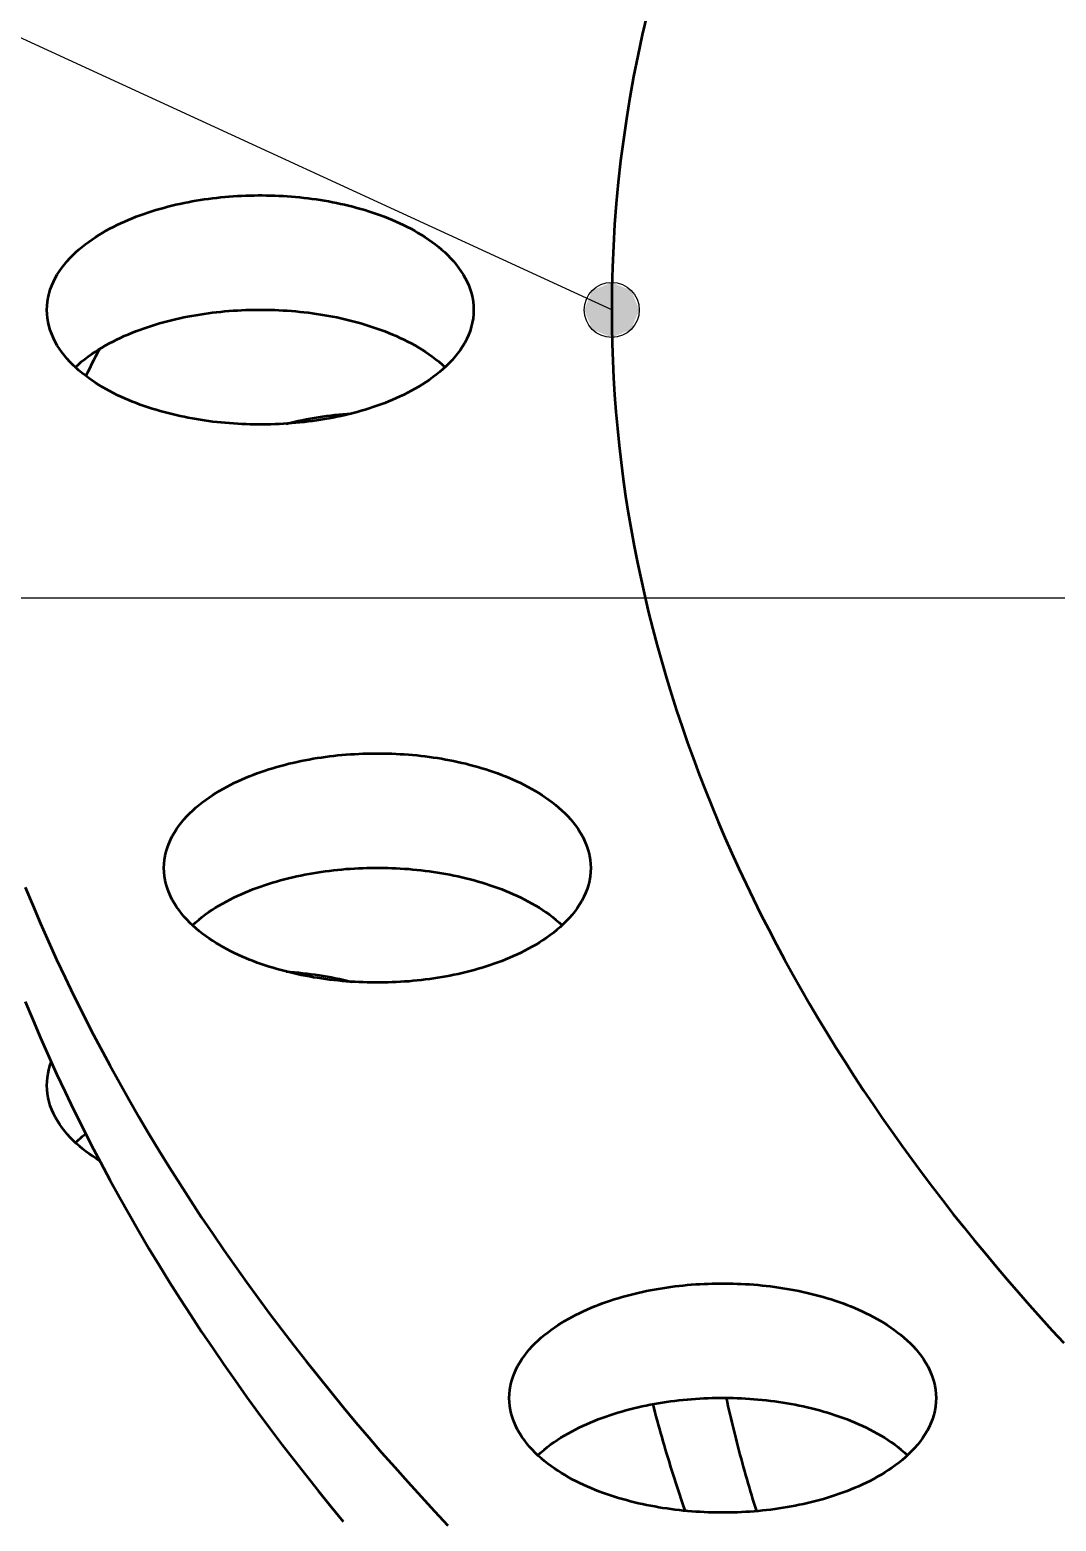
# Model space of a CAD drawing. Header units: millimetres. Extents: x 0 to 841, y 0 to 594.
# Drawn here: x 193.17 to 222.99, y 352.42 to 395.73 of the extents above; entities that cross this region are included whole.
import ezdxf

# ---------------------------------------------------------------- set-up
doc = ezdxf.new("R2010")
doc.units = ezdxf.units.MM
for name, color, linetype, lineweight in [('ACH', 7, 'CONTINUOUS', 13), ('COTA', 7, 'CONTINUOUS', 25), ('FINA', 7, 'CONTINUOUS', 25), ('VIS', 7, 'CONTINUOUS', 50)]:
    doc.layers.add(name, color=color, linetype=linetype, lineweight=lineweight)

msp = doc.modelspace()

# ---------------------------------------------------------------- hatches: boundary and pattern name
at = {"layer": 'ACH'}
h = msp.add_hatch(color=7, dxfattribs=at)
h.dxf.hatch_style = 1
h.paths.add_polyline_path([(210.877, 387.592), (210.643, 388.158), (210.077, 388.392), (209.511, 388.158), (209.277, 387.592), (209.511, 387.026), (210.077, 386.792), (210.643, 387.026)])

# ---------------------------------------------------------------- linework, layer by layer
at = {"layer": 'COTA'}
for p, q in [((210.077, 387.592), (184.992, 399.135)), ((326.75, 379.225), (184.659, 379.225))]:
    msp.add_line(p, q, dxfattribs=at)
msp.add_circle((210.077, 387.592), 0.8, dxfattribs=at)
at = {"layer": 'FINA'}
for points in [[(211.102, 396.183), (210.962, 395.579), (210.833, 394.973), (210.713, 394.366), (210.604, 393.756), (210.504, 393.145), (210.415, 392.532), (210.336, 391.917), (210.267, 391.302), (210.209, 390.685), (210.162, 390.068), (210.125, 389.449), (210.098, 388.83), (210.082, 388.211), (210.077, 387.592)], [(211.102, 396.183), (210.962, 395.579), (210.833, 394.973), (210.713, 394.366), (210.604, 393.756), (210.504, 393.145), (210.415, 392.532), (210.336, 391.917), (210.267, 391.302), (210.209, 390.685), (210.162, 390.068), (210.125, 389.449), (210.098, 388.83), (210.082, 388.211), (210.077, 387.592)], [(193.67, 387.592), (193.674, 387.712), (193.686, 387.832), (193.706, 387.951), (193.734, 388.068), (193.769, 388.184), (193.81, 388.297), (193.859, 388.407), (193.913, 388.515), (193.973, 388.619), (194.037, 388.721), (194.107, 388.819), (194.181, 388.915), (194.258, 389.007), (194.339, 389.096), (194.423, 389.182), (194.511, 389.265), (194.601, 389.346), (194.693, 389.423), (194.787, 389.498), (194.884, 389.57), (194.982, 389.64), (195.082, 389.707), (195.184, 389.771), (195.287, 389.834), (195.392, 389.894), (195.497, 389.952), (195.604, 390.007), (195.712, 390.061), (195.821, 390.112), (195.931, 390.162), (196.042, 390.21), (196.153, 390.256), (196.265, 390.3), (196.378, 390.342), (196.492, 390.383), (196.606, 390.421), (196.72, 390.459), (196.835, 390.494), (196.951, 390.528), (197.067, 390.561), (197.184, 390.591), (197.301, 390.621), (197.418, 390.649), (197.535, 390.675), (197.653, 390.7), (197.771, 390.724), (197.89, 390.746), (198.009, 390.766), (198.128, 390.786), (198.247, 390.804), (198.366, 390.821), (198.486, 390.836), (198.605, 390.85), (198.725, 390.863), (198.845, 390.874), (198.965, 390.884), (199.085, 390.893), (199.206, 390.901), (199.326, 390.907), (199.446, 390.912), (199.567, 390.916), (199.687, 390.918), (199.808, 390.92), (199.928, 390.92), (200.049, 390.918), (200.169, 390.916), (200.29, 390.912), (200.41, 390.907), (200.531, 390.901), (200.651, 390.893), (200.771, 390.884), (200.891, 390.874), (201.011, 390.863), (201.131, 390.85), (201.251, 390.836), (201.37, 390.821), (201.489, 390.804), (201.609, 390.786), (201.728, 390.766), (201.846, 390.746), (201.965, 390.724), (202.083, 390.7), (202.201, 390.675), (202.318, 390.649), (202.436, 390.621), (202.553, 390.591), (202.669, 390.561), (202.785, 390.528), (202.901, 390.494), (203.016, 390.459), (203.13, 390.421), (203.245, 390.383), (203.358, 390.342), (203.471, 390.3), (203.583, 390.256), (203.695, 390.21), (203.805, 390.162), (203.915, 390.112), (204.024, 390.061), (204.132, 390.007), (204.239, 389.952), (204.344, 389.894), (204.449, 389.834), (204.552, 389.771), (204.654, 389.707), (204.754, 389.64), (204.852, 389.57), (204.949, 389.498), (205.043, 389.423), (205.136, 389.346), (205.226, 389.265), (205.313, 389.182), (205.397, 389.096), (205.478, 389.007), (205.556, 388.915), (205.629, 388.819), (205.699, 388.721), (205.764, 388.619), (205.823, 388.515), (205.877, 388.407), (205.926, 388.297), (205.968, 388.184), (206.002, 388.068), (206.03, 387.951), (206.05, 387.832), (206.062, 387.712), (206.066, 387.592)], [(204.251, 385.239), (204.144, 385.183), (204.036, 385.129), (203.927, 385.077), (203.817, 385.027), (203.707, 384.979), (203.595, 384.933), (203.483, 384.889), (203.37, 384.846), (203.256, 384.805), (203.142, 384.766), (203.028, 384.729), (202.912, 384.693), (202.797, 384.659), (202.681, 384.626), (202.564, 384.595), (202.447, 384.566), (202.33, 384.538), (202.212, 384.511), (202.094, 384.486), (201.976, 384.462), (201.857, 384.44), (201.738, 384.419), (201.619, 384.4), (201.5, 384.382), (201.38, 384.365), (201.261, 384.349), (201.141, 384.335), (201.021, 384.322), (200.901, 384.311), (200.781, 384.3), (200.66, 384.291), (200.54, 384.284), (200.419, 384.277), (200.299, 384.272), (200.178, 384.268), (200.058, 384.266), (199.937, 384.264), (199.816, 384.264), (199.696, 384.265), (199.575, 384.268), (199.455, 384.272), (199.334, 384.276), (199.214, 384.283), (199.093, 384.29), (198.973, 384.299), (198.853, 384.309), (198.732, 384.32), (198.612, 384.333), (198.493, 384.347), (198.373, 384.362), (198.253, 384.379), (198.134, 384.397), (198.015, 384.416), (197.896, 384.437), (197.778, 384.459), (197.659, 384.483), (197.541, 384.507), (197.424, 384.534), (197.306, 384.562), (197.189, 384.591), (197.072, 384.622), (196.956, 384.654), (196.84, 384.688), (196.725, 384.724), (196.61, 384.761), (196.496, 384.8), (196.382, 384.84), (196.269, 384.882), (196.157, 384.926), (196.046, 384.972), (195.935, 385.02), (195.825, 385.07), (195.716, 385.121), (195.608, 385.175), (195.501, 385.231), (195.395, 385.288), (195.29, 385.348), (195.187, 385.411), (195.085, 385.475), (194.985, 385.543), (194.886, 385.612), (194.789, 385.684), (194.695, 385.759), (194.602, 385.837), (194.512, 385.917), (194.425, 386), (194.341, 386.086), (194.259, 386.176), (194.182, 386.268), (194.108, 386.363), (194.038, 386.462), (193.973, 386.563), (193.913, 386.668), (193.859, 386.776), (193.811, 386.886), (193.769, 387), (193.734, 387.115), (193.706, 387.232), (193.686, 387.351), (193.674, 387.471), (193.67, 387.592)], [(194.497, 385.931), (194.587, 386.012), (194.679, 386.09), (194.774, 386.165), (194.87, 386.238), (194.969, 386.308), (195.069, 386.376), (195.171, 386.441), (195.274, 386.504), (195.379, 386.564), (195.485, 386.623), (195.592, 386.679), (195.7, 386.733), (195.809, 386.785), (195.919, 386.835), (196.03, 386.883), (196.142, 386.929), (196.254, 386.973), (196.367, 387.016), (196.481, 387.057), (196.596, 387.096), (196.711, 387.133), (196.826, 387.169), (196.942, 387.203), (197.058, 387.236), (197.175, 387.267), (197.292, 387.297), (197.41, 387.325), (197.528, 387.351), (197.646, 387.377), (197.765, 387.4), (197.884, 387.422), (198.003, 387.443), (198.122, 387.463), (198.242, 387.481), (198.361, 387.498), (198.481, 387.513), (198.601, 387.527), (198.721, 387.54), (198.842, 387.552), (198.962, 387.562), (199.083, 387.571), (199.203, 387.578), (199.324, 387.585), (199.445, 387.59), (199.566, 387.594), (199.687, 387.596), (199.808, 387.598), (199.929, 387.598), (200.049, 387.596), (200.17, 387.594), (200.291, 387.59), (200.412, 387.585), (200.533, 387.578), (200.653, 387.571), (200.774, 387.562), (200.894, 387.552), (201.015, 387.54), (201.135, 387.527), (201.255, 387.513), (201.375, 387.498), (201.495, 387.481), (201.614, 387.463), (201.733, 387.443), (201.853, 387.422), (201.971, 387.4), (202.09, 387.377), (202.208, 387.351), (202.326, 387.325), (202.444, 387.297), (202.561, 387.267), (202.678, 387.236), (202.794, 387.203), (202.91, 387.169), (203.026, 387.133), (203.141, 387.096), (203.255, 387.057), (203.369, 387.016), (203.482, 386.973), (203.594, 386.929), (203.706, 386.883), (203.817, 386.835), (203.927, 386.785), (204.036, 386.733), (204.144, 386.679), (204.251, 386.623), (204.357, 386.564), (204.462, 386.504), (204.565, 386.441), (204.667, 386.376), (204.767, 386.308), (204.866, 386.238), (204.962, 386.165), (205.057, 386.09), (205.149, 386.012), (205.239, 385.931)], [(206.066, 387.592), (206.062, 387.467), (206.049, 387.343), (206.028, 387.22), (205.998, 387.099), (205.961, 386.98), (205.916, 386.863), (205.865, 386.75), (205.807, 386.639), (205.743, 386.532), (205.675, 386.428), (205.601, 386.327), (205.523, 386.23), (205.441, 386.135), (205.356, 386.045), (205.267, 385.957), (205.175, 385.873), (205.08, 385.791), (204.983, 385.713), (204.884, 385.637), (204.783, 385.564), (204.68, 385.494), (204.575, 385.427), (204.468, 385.362), (204.36, 385.299), (204.251, 385.239)], [(210.077, 387.592), (210.08, 387.099), (210.09, 386.606), (210.107, 386.113), (210.131, 385.62), (210.161, 385.128), (210.198, 384.636), (210.241, 384.145), (210.292, 383.654), (210.348, 383.165), (210.412, 382.675), (210.482, 382.187), (210.558, 381.7), (210.641, 381.214), (210.73, 380.729), (210.826, 380.245), (210.928, 379.763), (211.036, 379.281), (211.15, 378.802), (211.271, 378.324), (211.397, 377.847), (211.53, 377.372), (211.668, 376.899), (211.813, 376.427), (211.963, 375.957), (212.119, 375.49), (212.281, 375.024), (212.448, 374.56), (212.621, 374.098), (212.799, 373.638), (212.983, 373.18), (213.172, 372.725), (213.366, 372.272), (213.565, 371.821), (213.77, 371.372), (213.979, 370.925), (214.194, 370.481), (214.413, 370.039), (214.637, 369.6), (214.865, 369.163), (215.098, 368.728), (215.336, 368.296), (215.578, 367.867), (215.825, 367.44), (216.076, 367.015), (216.331, 366.593), (216.59, 366.174), (216.854, 365.757), (217.121, 365.342), (217.392, 364.93), (217.668, 364.521), (217.947, 364.115), (218.229, 363.711), (218.516, 363.309), (218.806, 362.91), (219.099, 362.514), (219.396, 362.12), (219.696, 361.729), (220, 361.34), (220.307, 360.954), (220.617, 360.571), (220.931, 360.19), (221.247, 359.812), (221.567, 359.436), (221.889, 359.063), (222.214, 358.693), (222.543, 358.325), (222.874, 357.959), (223.208, 357.596)], [(210.077, 387.592), (210.08, 387.099), (210.09, 386.606), (210.107, 386.113), (210.131, 385.62), (210.161, 385.128), (210.198, 384.636), (210.241, 384.145), (210.292, 383.654), (210.348, 383.165), (210.412, 382.675), (210.482, 382.187), (210.558, 381.7), (210.641, 381.214), (210.73, 380.729), (210.826, 380.245), (210.928, 379.763), (211.036, 379.281), (211.15, 378.802), (211.271, 378.324), (211.397, 377.847), (211.53, 377.372), (211.668, 376.899), (211.813, 376.427), (211.963, 375.957), (212.119, 375.49), (212.281, 375.024), (212.448, 374.56), (212.621, 374.098), (212.799, 373.638), (212.983, 373.18), (213.172, 372.725), (213.366, 372.272), (213.565, 371.821), (213.77, 371.372), (213.979, 370.925), (214.194, 370.481), (214.413, 370.039), (214.637, 369.6), (214.865, 369.163), (215.098, 368.728), (215.336, 368.296), (215.578, 367.867), (215.825, 367.44), (216.076, 367.015), (216.331, 366.593), (216.59, 366.174), (216.854, 365.757), (217.121, 365.342), (217.392, 364.93), (217.668, 364.521), (217.947, 364.115), (218.229, 363.711), (218.516, 363.309), (218.806, 362.91), (219.099, 362.514), (219.396, 362.12), (219.696, 361.729), (220, 361.34), (220.307, 360.954), (220.617, 360.571), (220.931, 360.19), (221.247, 359.812), (221.567, 359.436), (221.889, 359.063), (222.214, 358.693), (222.543, 358.325), (222.874, 357.959), (223.208, 357.596)], [(195.204, 386.462), (195.145, 386.35), (195.087, 386.238), (195.028, 386.127), (194.97, 386.015), (194.913, 385.902), (194.855, 385.79), (194.798, 385.678)], [(200.621, 384.289), (200.737, 384.318), (200.854, 384.345), (200.971, 384.371), (201.089, 384.395), (201.207, 384.418), (201.325, 384.44), (201.443, 384.46), (201.562, 384.479), (201.68, 384.497), (201.799, 384.513), (201.918, 384.528), (202.038, 384.541), (202.157, 384.554), (202.277, 384.565), (202.396, 384.575), (202.516, 384.583)], [(197.07, 371.388), (197.074, 371.508), (197.087, 371.628), (197.107, 371.747), (197.134, 371.864), (197.169, 371.98), (197.211, 372.093), (197.259, 372.203), (197.313, 372.311), (197.373, 372.415), (197.438, 372.517), (197.507, 372.615), (197.581, 372.711), (197.659, 372.803), (197.74, 372.892), (197.824, 372.978), (197.911, 373.061), (198.001, 373.142), (198.093, 373.219), (198.188, 373.294), (198.284, 373.366), (198.383, 373.436), (198.483, 373.503), (198.585, 373.567), (198.688, 373.63), (198.792, 373.69), (198.898, 373.748), (199.005, 373.803), (199.113, 373.857), (199.222, 373.908), (199.332, 373.958), (199.442, 374.006), (199.554, 374.052), (199.666, 374.096), (199.779, 374.138), (199.892, 374.179), (200.006, 374.217), (200.121, 374.255), (200.236, 374.29), (200.352, 374.324), (200.468, 374.357), (200.584, 374.387), (200.701, 374.417), (200.818, 374.445), (200.936, 374.471), (201.054, 374.496), (201.172, 374.52), (201.29, 374.542), (201.409, 374.562), (201.528, 374.582), (201.647, 374.6), (201.767, 374.617), (201.886, 374.632), (202.006, 374.646), (202.126, 374.659), (202.246, 374.67), (202.366, 374.68), (202.486, 374.689), (202.606, 374.697), (202.727, 374.703), (202.847, 374.708), (202.967, 374.712), (203.088, 374.714), (203.208, 374.716), (203.329, 374.716), (203.449, 374.714), (203.57, 374.712), (203.69, 374.708), (203.811, 374.703), (203.931, 374.697), (204.051, 374.689), (204.172, 374.68), (204.292, 374.67), (204.412, 374.659), (204.531, 374.646), (204.651, 374.632), (204.771, 374.617), (204.89, 374.6), (205.009, 374.582), (205.128, 374.562), (205.247, 374.542), (205.365, 374.52), (205.483, 374.496), (205.601, 374.471), (205.719, 374.445), (205.836, 374.417), (205.953, 374.387), (206.07, 374.357), (206.186, 374.324), (206.301, 374.29), (206.416, 374.255), (206.531, 374.217), (206.645, 374.179), (206.759, 374.138), (206.871, 374.096), (206.984, 374.052), (207.095, 374.006), (207.206, 373.958), (207.316, 373.908), (207.424, 373.857), (207.532, 373.803), (207.639, 373.748), (207.745, 373.69), (207.849, 373.63), (207.953, 373.567), (208.054, 373.503), (208.154, 373.436), (208.253, 373.366), (208.349, 373.294), (208.444, 373.219), (208.536, 373.142), (208.626, 373.061), (208.713, 372.978), (208.798, 372.892), (208.879, 372.803), (208.956, 372.711), (209.03, 372.615), (209.099, 372.517), (209.164, 372.415), (209.224, 372.311), (209.278, 372.203), (209.326, 372.093), (209.368, 371.98), (209.403, 371.864), (209.431, 371.747), (209.451, 371.628), (209.463, 371.508), (209.467, 371.388)], [(207.651, 369.035), (207.545, 368.979), (207.437, 368.925), (207.328, 368.873), (207.218, 368.823), (207.107, 368.775), (206.996, 368.729), (206.884, 368.685), (206.771, 368.642), (206.657, 368.601), (206.543, 368.562), (206.428, 368.525), (206.313, 368.489), (206.197, 368.455), (206.081, 368.422), (205.965, 368.391), (205.848, 368.362), (205.73, 368.334), (205.613, 368.307), (205.495, 368.282), (205.376, 368.258), (205.258, 368.236), (205.139, 368.215), (205.02, 368.196), (204.9, 368.178), (204.781, 368.161), (204.661, 368.145), (204.542, 368.131), (204.422, 368.118), (204.301, 368.107), (204.181, 368.096), (204.061, 368.087), (203.941, 368.08), (203.82, 368.073), (203.7, 368.068), (203.579, 368.064), (203.458, 368.062), (203.338, 368.06), (203.217, 368.06), (203.096, 368.061), (202.976, 368.064), (202.855, 368.068), (202.735, 368.072), (202.614, 368.079), (202.494, 368.086), (202.373, 368.095), (202.253, 368.105), (202.133, 368.116), (202.013, 368.129), (201.893, 368.143), (201.774, 368.158), (201.654, 368.175), (201.535, 368.193), (201.416, 368.212), (201.297, 368.233), (201.178, 368.255), (201.06, 368.279), (200.942, 368.303), (200.824, 368.33), (200.707, 368.358), (200.59, 368.387), (200.473, 368.418), (200.357, 368.45), (200.241, 368.484), (200.126, 368.52), (200.011, 368.557), (199.897, 368.596), (199.783, 368.636), (199.67, 368.678), (199.558, 368.722), (199.446, 368.768), (199.335, 368.816), (199.225, 368.866), (199.116, 368.917), (199.008, 368.971), (198.901, 369.027), (198.795, 369.084), (198.691, 369.144), (198.587, 369.207), (198.486, 369.271), (198.385, 369.339), (198.287, 369.408), (198.19, 369.48), (198.095, 369.555), (198.003, 369.633), (197.913, 369.713), (197.826, 369.796), (197.741, 369.882), (197.66, 369.972), (197.582, 370.064), (197.508, 370.159), (197.439, 370.258), (197.374, 370.359), (197.314, 370.464), (197.26, 370.572), (197.211, 370.682), (197.169, 370.796), (197.134, 370.911), (197.107, 371.028), (197.087, 371.147), (197.074, 371.267), (197.07, 371.388)], [(197.898, 369.727), (197.987, 369.808), (198.08, 369.886), (198.174, 369.961), (198.271, 370.034), (198.369, 370.104), (198.47, 370.172), (198.571, 370.237), (198.675, 370.3), (198.779, 370.36), (198.885, 370.419), (198.992, 370.475), (199.1, 370.529), (199.21, 370.581), (199.32, 370.631), (199.431, 370.679), (199.542, 370.725), (199.655, 370.769), (199.768, 370.812), (199.882, 370.853), (199.996, 370.892), (200.111, 370.929), (200.227, 370.965), (200.343, 370.999), (200.459, 371.032), (200.576, 371.063), (200.693, 371.093), (200.811, 371.121), (200.929, 371.147), (201.047, 371.173), (201.165, 371.196), (201.284, 371.218), (201.403, 371.239), (201.523, 371.259), (201.642, 371.277), (201.762, 371.294), (201.882, 371.309), (202.002, 371.323), (202.122, 371.336), (202.242, 371.348), (202.363, 371.358), (202.483, 371.367), (202.604, 371.374), (202.725, 371.381), (202.846, 371.386), (202.966, 371.39), (203.087, 371.392), (203.208, 371.394), (203.329, 371.394), (203.45, 371.392), (203.571, 371.39), (203.692, 371.386), (203.813, 371.381), (203.933, 371.374), (204.054, 371.367), (204.174, 371.358), (204.295, 371.348), (204.415, 371.336), (204.536, 371.323), (204.656, 371.309), (204.775, 371.294), (204.895, 371.277), (205.015, 371.259), (205.134, 371.239), (205.253, 371.218), (205.372, 371.196), (205.491, 371.173), (205.609, 371.147), (205.727, 371.121), (205.844, 371.093), (205.962, 371.063), (206.078, 371.032), (206.195, 370.999), (206.311, 370.965), (206.426, 370.929), (206.541, 370.892), (206.656, 370.853), (206.769, 370.812), (206.883, 370.769), (206.995, 370.725), (207.107, 370.679), (207.218, 370.631), (207.328, 370.581), (207.437, 370.529), (207.545, 370.475), (207.652, 370.419), (207.758, 370.36), (207.863, 370.3), (207.966, 370.237), (208.068, 370.172), (208.168, 370.104), (208.266, 370.034), (208.363, 369.961), (208.458, 369.886), (208.55, 369.808), (208.64, 369.727)], [(209.467, 371.388), (209.463, 371.263), (209.45, 371.139), (209.428, 371.016), (209.399, 370.895), (209.361, 370.776), (209.317, 370.66), (209.265, 370.546), (209.207, 370.435), (209.144, 370.328), (209.075, 370.224), (209.002, 370.123), (208.924, 370.026), (208.842, 369.931), (208.756, 369.841), (208.667, 369.753), (208.575, 369.669), (208.481, 369.587), (208.384, 369.509), (208.285, 369.433), (208.183, 369.36), (208.08, 369.29), (207.975, 369.223), (207.869, 369.158), (207.761, 369.095), (207.651, 369.035)], [(193.038, 370.834), (193.258, 370.305), (193.484, 369.778), (193.716, 369.253), (193.953, 368.731), (194.197, 368.212), (194.446, 367.696), (194.701, 367.182), (194.961, 366.671), (195.227, 366.163), (195.498, 365.658), (195.775, 365.155), (196.056, 364.656), (196.343, 364.159), (196.635, 363.665), (196.931, 363.175), (197.233, 362.687), (197.539, 362.202), (197.85, 361.72), (198.166, 361.241), (198.486, 360.766), (198.81, 360.293), (199.139, 359.823), (199.472, 359.356), (199.809, 358.892), (200.15, 358.431), (200.495, 357.974), (200.845, 357.519), (201.198, 357.067), (201.555, 356.618), (201.915, 356.172), (202.28, 355.729), (202.648, 355.29), (203.019, 354.853), (203.394, 354.419), (203.773, 353.988), (204.154, 353.56), (204.539, 353.135), (204.927, 352.713), (205.319, 352.294)], [(200.621, 368.379), (200.741, 368.371), (200.86, 368.361), (200.98, 368.35), (201.099, 368.337), (201.218, 368.324), (201.337, 368.309), (201.456, 368.293), (201.575, 368.275), (201.694, 368.256), (201.812, 368.236), (201.93, 368.214), (202.048, 368.191), (202.165, 368.167), (202.282, 368.141), (202.399, 368.114), (202.516, 368.085)], [(193.038, 367.512), (193.258, 366.983), (193.484, 366.456), (193.716, 365.931), (193.953, 365.409), (194.197, 364.89), (194.446, 364.374), (194.701, 363.86), (194.961, 363.349), (195.227, 362.841), (195.498, 362.336), (195.775, 361.833), (196.056, 361.334), (196.343, 360.837), (196.635, 360.343), (196.931, 359.853), (197.233, 359.365), (197.539, 358.88), (197.85, 358.398), (198.166, 357.919), (198.486, 357.444), (198.81, 356.971), (199.139, 356.501), (199.472, 356.034), (199.809, 355.57), (200.15, 355.109), (200.495, 354.651), (200.845, 354.197), (201.198, 353.745), (201.555, 353.296), (201.915, 352.85), (202.28, 352.407)], [(193.67, 365.076), (193.674, 365.191), (193.685, 365.305), (193.703, 365.418), (193.728, 365.53), (193.76, 365.64), (193.798, 365.749)], [(195.204, 362.884), (195.101, 362.949), (195, 363.016), (194.901, 363.086), (194.803, 363.158), (194.707, 363.233), (194.614, 363.311), (194.523, 363.391), (194.434, 363.475), (194.349, 363.561), (194.267, 363.651), (194.188, 363.743), (194.114, 363.839), (194.043, 363.938), (193.977, 364.041), (193.917, 364.146), (193.862, 364.254), (193.813, 364.365), (193.77, 364.479), (193.735, 364.596), (193.707, 364.714), (193.686, 364.834), (193.674, 364.954), (193.67, 365.076)], [(194.497, 363.415), (194.545, 363.459), (194.595, 363.503), (194.644, 363.545), (194.695, 363.587), (194.746, 363.628), (194.798, 363.668)], [(207.102, 355.996), (207.106, 356.117), (207.118, 356.237), (207.138, 356.356), (207.165, 356.473), (207.2, 356.588), (207.242, 356.701), (207.29, 356.812), (207.345, 356.919), (207.404, 357.024), (207.469, 357.125), (207.539, 357.224), (207.612, 357.319), (207.69, 357.411), (207.771, 357.501), (207.855, 357.587), (207.942, 357.67), (208.032, 357.75), (208.125, 357.828), (208.219, 357.903), (208.316, 357.975), (208.414, 358.044), (208.514, 358.111), (208.616, 358.176), (208.719, 358.238), (208.824, 358.298), (208.929, 358.356), (209.036, 358.412), (209.144, 358.465), (209.253, 358.517), (209.363, 358.567), (209.473, 358.614), (209.585, 358.66), (209.697, 358.704), (209.81, 358.747), (209.923, 358.787), (210.037, 358.826), (210.152, 358.863), (210.267, 358.899), (210.383, 358.933), (210.499, 358.965), (210.615, 358.996), (210.732, 359.025), (210.85, 359.053), (210.967, 359.08), (211.085, 359.105), (211.203, 359.128), (211.322, 359.15), (211.44, 359.171), (211.559, 359.19), (211.678, 359.208), (211.798, 359.225), (211.917, 359.24), (212.037, 359.254), (212.157, 359.267), (212.277, 359.279), (212.397, 359.289), (212.517, 359.298), (212.637, 359.305), (212.758, 359.311), (212.878, 359.317), (212.999, 359.32), (213.119, 359.323), (213.24, 359.324), (213.36, 359.324), (213.481, 359.323), (213.601, 359.32), (213.722, 359.317), (213.842, 359.311), (213.962, 359.305), (214.083, 359.298), (214.203, 359.289), (214.323, 359.279), (214.443, 359.267), (214.563, 359.254), (214.682, 359.24), (214.802, 359.225), (214.921, 359.208), (215.04, 359.19), (215.159, 359.171), (215.278, 359.15), (215.397, 359.128), (215.515, 359.105), (215.633, 359.08), (215.75, 359.053), (215.867, 359.025), (215.984, 358.996), (216.101, 358.965), (216.217, 358.933), (216.333, 358.899), (216.448, 358.863), (216.562, 358.826), (216.676, 358.787), (216.79, 358.747), (216.903, 358.704), (217.015, 358.66), (217.126, 358.614), (217.237, 358.567), (217.347, 358.517), (217.456, 358.465), (217.564, 358.412), (217.67, 358.356), (217.776, 358.298), (217.881, 358.238), (217.984, 358.176), (218.086, 358.111), (218.186, 358.044), (218.284, 357.975), (218.381, 357.903), (218.475, 357.828), (218.567, 357.75), (218.657, 357.67), (218.744, 357.587), (218.829, 357.501), (218.91, 357.411), (218.987, 357.319), (219.061, 357.224), (219.13, 357.125), (219.195, 357.024), (219.255, 356.919), (219.309, 356.812), (219.358, 356.701), (219.399, 356.588), (219.434, 356.473), (219.462, 356.356), (219.482, 356.237), (219.494, 356.117), (219.498, 355.996)], [(217.683, 353.643), (217.576, 353.587), (217.468, 353.533), (217.359, 353.482), (217.249, 353.432), (217.138, 353.384), (217.027, 353.337), (216.915, 353.293), (216.802, 353.251), (216.688, 353.21), (216.574, 353.171), (216.459, 353.133), (216.344, 353.098), (216.228, 353.064), (216.112, 353.031), (215.996, 353), (215.879, 352.97), (215.761, 352.942), (215.644, 352.916), (215.526, 352.891), (215.407, 352.867), (215.289, 352.845), (215.17, 352.824), (215.051, 352.804), (214.932, 352.786), (214.812, 352.769), (214.693, 352.754), (214.573, 352.74), (214.453, 352.727), (214.333, 352.715), (214.212, 352.705), (214.092, 352.696), (213.972, 352.688), (213.851, 352.682), (213.731, 352.677), (213.61, 352.673), (213.49, 352.67), (213.369, 352.669), (213.248, 352.669), (213.128, 352.67), (213.007, 352.672), (212.886, 352.676), (212.766, 352.681), (212.645, 352.687), (212.525, 352.695), (212.405, 352.704), (212.284, 352.714), (212.164, 352.725), (212.044, 352.738), (211.924, 352.752), (211.805, 352.767), (211.685, 352.784), (211.566, 352.802), (211.447, 352.821), (211.328, 352.842), (211.209, 352.864), (211.091, 352.887), (210.973, 352.912), (210.855, 352.938), (210.738, 352.966), (210.621, 352.996), (210.504, 353.026), (210.388, 353.059), (210.272, 353.093), (210.157, 353.128), (210.042, 353.165), (209.928, 353.204), (209.814, 353.245), (209.701, 353.287), (209.589, 353.331), (209.477, 353.377), (209.367, 353.425), (209.257, 353.474), (209.147, 353.526), (209.039, 353.579), (208.932, 353.635), (208.827, 353.693), (208.722, 353.753), (208.619, 353.815), (208.517, 353.88), (208.416, 353.947), (208.318, 354.017), (208.221, 354.089), (208.126, 354.164), (208.034, 354.241), (207.944, 354.321), (207.857, 354.405), (207.772, 354.491), (207.691, 354.58), (207.613, 354.672), (207.54, 354.768), (207.47, 354.866), (207.405, 354.968), (207.345, 355.073), (207.291, 355.18), (207.243, 355.291), (207.201, 355.404), (207.166, 355.52), (207.138, 355.637), (207.118, 355.756), (207.106, 355.876), (207.102, 355.996)], [(207.929, 354.335), (208.019, 354.416), (208.111, 354.495), (208.205, 354.57), (208.302, 354.643), (208.401, 354.713), (208.501, 354.78), (208.603, 354.846), (208.706, 354.908), (208.811, 354.969), (208.916, 355.027), (209.024, 355.083), (209.132, 355.137), (209.241, 355.189), (209.351, 355.239), (209.462, 355.287), (209.574, 355.334), (209.686, 355.378), (209.799, 355.421), (209.913, 355.461), (210.027, 355.501), (210.142, 355.538), (210.258, 355.574), (210.374, 355.608), (210.49, 355.641), (210.607, 355.672), (210.724, 355.701), (210.842, 355.729), (210.96, 355.756), (211.078, 355.781), (211.197, 355.805), (211.315, 355.827), (211.434, 355.848), (211.554, 355.867), (211.673, 355.886), (211.793, 355.902), (211.913, 355.918), (212.033, 355.932), (212.153, 355.945), (212.274, 355.956), (212.394, 355.966), (212.515, 355.975), (212.635, 355.983), (212.756, 355.989), (212.877, 355.994), (212.998, 355.998), (213.119, 356.001), (213.239, 356.002), (213.36, 356.002), (213.481, 356.001), (213.602, 355.998), (213.723, 355.994), (213.844, 355.989), (213.964, 355.983), (214.085, 355.975), (214.206, 355.966), (214.326, 355.956), (214.446, 355.945), (214.567, 355.932), (214.687, 355.918), (214.807, 355.902), (214.926, 355.886), (215.046, 355.867), (215.165, 355.848), (215.284, 355.827), (215.403, 355.805), (215.522, 355.781), (215.64, 355.756), (215.758, 355.729), (215.876, 355.701), (215.993, 355.672), (216.11, 355.641), (216.226, 355.608), (216.342, 355.574), (216.457, 355.538), (216.572, 355.501), (216.687, 355.461), (216.801, 355.421), (216.914, 355.378), (217.026, 355.334), (217.138, 355.287), (217.249, 355.239), (217.359, 355.189), (217.468, 355.137), (217.576, 355.083), (217.683, 355.027), (217.789, 354.969), (217.894, 354.908), (217.997, 354.846), (218.099, 354.78), (218.199, 354.713), (218.298, 354.643), (218.394, 354.57), (218.489, 354.495), (218.581, 354.416), (218.671, 354.335)], [(213.4, 356.002), (213.426, 355.883), (213.453, 355.764), (213.48, 355.646), (213.508, 355.527), (213.535, 355.408), (213.564, 355.29), (213.592, 355.172), (213.621, 355.054), (213.65, 354.935), (213.68, 354.817), (213.71, 354.699), (213.741, 354.582), (213.772, 354.464), (213.803, 354.346), (213.834, 354.229), (213.866, 354.111), (213.899, 353.994), (213.932, 353.877), (213.965, 353.76), (213.998, 353.643), (214.032, 353.526), (214.066, 353.409), (214.101, 353.292), (214.136, 353.176), (214.171, 353.059), (214.207, 352.943), (214.243, 352.827), (214.279, 352.71)], [(219.498, 355.996), (219.494, 355.872), (219.481, 355.748), (219.459, 355.625), (219.43, 355.504), (219.392, 355.385), (219.348, 355.268), (219.296, 355.154), (219.239, 355.044), (219.175, 354.936), (219.106, 354.832), (219.033, 354.731), (218.955, 354.634), (218.873, 354.54), (218.787, 354.449), (218.699, 354.362), (218.607, 354.277), (218.512, 354.196), (218.415, 354.117), (218.316, 354.042), (218.215, 353.969), (218.111, 353.899), (218.006, 353.831), (217.9, 353.766), (217.792, 353.704), (217.683, 353.643)], [(211.268, 355.818), (211.299, 355.698), (211.331, 355.577), (211.363, 355.457), (211.396, 355.337), (211.428, 355.217), (211.462, 355.097), (211.495, 354.977), (211.529, 354.857), (211.564, 354.738), (211.599, 354.618), (211.634, 354.499), (211.669, 354.379), (211.705, 354.26), (211.742, 354.141), (211.778, 354.022), (211.815, 353.903), (211.853, 353.784), (211.891, 353.666), (211.929, 353.547), (211.967, 353.429), (212.006, 353.31), (212.045, 353.192), (212.085, 353.074), (212.125, 352.956), (212.165, 352.839), (212.206, 352.721)]]:
    msp.add_lwpolyline(points, dxfattribs=at)
at = {"layer": 'VIS'}
for points in [[(211.102, 396.183), (210.962, 395.579), (210.833, 394.973), (210.713, 394.366), (210.604, 393.756), (210.504, 393.145), (210.415, 392.532), (210.336, 391.917), (210.267, 391.302), (210.209, 390.685), (210.162, 390.068), (210.125, 389.449), (210.098, 388.83), (210.082, 388.211), (210.077, 387.592)], [(211.102, 396.183), (210.962, 395.579), (210.833, 394.973), (210.713, 394.366), (210.604, 393.756), (210.504, 393.145), (210.415, 392.532), (210.336, 391.917), (210.267, 391.302), (210.209, 390.685), (210.162, 390.068), (210.125, 389.449), (210.098, 388.83), (210.082, 388.211), (210.077, 387.592)], [(193.67, 387.592), (193.674, 387.712), (193.686, 387.832), (193.706, 387.951), (193.734, 388.068), (193.769, 388.184), (193.81, 388.297), (193.859, 388.407), (193.913, 388.515), (193.973, 388.619), (194.037, 388.721), (194.107, 388.819), (194.181, 388.915), (194.258, 389.007), (194.339, 389.096), (194.423, 389.182), (194.511, 389.265), (194.601, 389.346), (194.693, 389.423), (194.787, 389.498), (194.884, 389.57), (194.982, 389.64), (195.082, 389.707), (195.184, 389.771), (195.287, 389.834), (195.392, 389.894), (195.497, 389.952), (195.604, 390.007), (195.712, 390.061), (195.821, 390.112), (195.931, 390.162), (196.042, 390.21), (196.153, 390.256), (196.265, 390.3), (196.378, 390.342), (196.492, 390.383), (196.606, 390.421), (196.72, 390.459), (196.835, 390.494), (196.951, 390.528), (197.067, 390.561), (197.184, 390.591), (197.301, 390.621), (197.418, 390.649), (197.535, 390.675), (197.653, 390.7), (197.771, 390.724), (197.89, 390.746), (198.009, 390.766), (198.128, 390.786), (198.247, 390.804), (198.366, 390.821), (198.486, 390.836), (198.605, 390.85), (198.725, 390.863), (198.845, 390.874), (198.965, 390.884), (199.085, 390.893), (199.206, 390.901), (199.326, 390.907), (199.446, 390.912), (199.567, 390.916), (199.687, 390.918), (199.808, 390.92), (199.928, 390.92), (200.049, 390.918), (200.169, 390.916), (200.29, 390.912), (200.41, 390.907), (200.531, 390.901), (200.651, 390.893), (200.771, 390.884), (200.891, 390.874), (201.011, 390.863), (201.131, 390.85), (201.251, 390.836), (201.37, 390.821), (201.489, 390.804), (201.609, 390.786), (201.728, 390.766), (201.846, 390.746), (201.965, 390.724), (202.083, 390.7), (202.201, 390.675), (202.318, 390.649), (202.436, 390.621), (202.553, 390.591), (202.669, 390.561), (202.785, 390.528), (202.901, 390.494), (203.016, 390.459), (203.13, 390.421), (203.245, 390.383), (203.358, 390.342), (203.471, 390.3), (203.583, 390.256), (203.695, 390.21), (203.805, 390.162), (203.915, 390.112), (204.024, 390.061), (204.132, 390.007), (204.239, 389.952), (204.344, 389.894), (204.449, 389.834), (204.552, 389.771), (204.654, 389.707), (204.754, 389.64), (204.852, 389.57), (204.949, 389.498), (205.043, 389.423), (205.136, 389.346), (205.226, 389.265), (205.313, 389.182), (205.397, 389.096), (205.478, 389.007), (205.556, 388.915), (205.629, 388.819), (205.699, 388.721), (205.764, 388.619), (205.823, 388.515), (205.877, 388.407), (205.926, 388.297), (205.968, 388.184), (206.002, 388.068), (206.03, 387.951), (206.05, 387.832), (206.062, 387.712), (206.066, 387.592)], [(204.251, 385.239), (204.144, 385.183), (204.036, 385.129), (203.927, 385.077), (203.817, 385.027), (203.707, 384.979), (203.595, 384.933), (203.483, 384.889), (203.37, 384.846), (203.256, 384.805), (203.142, 384.766), (203.028, 384.729), (202.912, 384.693), (202.797, 384.659), (202.681, 384.626), (202.564, 384.595), (202.447, 384.566), (202.33, 384.538), (202.212, 384.511), (202.094, 384.486), (201.976, 384.462), (201.857, 384.44), (201.738, 384.419), (201.619, 384.4), (201.5, 384.382), (201.38, 384.365), (201.261, 384.349), (201.141, 384.335), (201.021, 384.322), (200.901, 384.311), (200.781, 384.3), (200.66, 384.291), (200.54, 384.284), (200.419, 384.277), (200.299, 384.272), (200.178, 384.268), (200.058, 384.266), (199.937, 384.264), (199.816, 384.264), (199.696, 384.265), (199.575, 384.268), (199.455, 384.272), (199.334, 384.276), (199.214, 384.283), (199.093, 384.29), (198.973, 384.299), (198.853, 384.309), (198.732, 384.32), (198.612, 384.333), (198.493, 384.347), (198.373, 384.362), (198.253, 384.379), (198.134, 384.397), (198.015, 384.416), (197.896, 384.437), (197.778, 384.459), (197.659, 384.483), (197.541, 384.507), (197.424, 384.534), (197.306, 384.562), (197.189, 384.591), (197.072, 384.622), (196.956, 384.654), (196.84, 384.688), (196.725, 384.724), (196.61, 384.761), (196.496, 384.8), (196.382, 384.84), (196.269, 384.882), (196.157, 384.926), (196.046, 384.972), (195.935, 385.02), (195.825, 385.07), (195.716, 385.121), (195.608, 385.175), (195.501, 385.231), (195.395, 385.288), (195.29, 385.348), (195.187, 385.411), (195.085, 385.475), (194.985, 385.543), (194.886, 385.612), (194.789, 385.684), (194.695, 385.759), (194.602, 385.837), (194.512, 385.917), (194.425, 386), (194.341, 386.086), (194.259, 386.176), (194.182, 386.268), (194.108, 386.363), (194.038, 386.462), (193.973, 386.563), (193.913, 386.668), (193.859, 386.776), (193.811, 386.886), (193.769, 387), (193.734, 387.115), (193.706, 387.232), (193.686, 387.351), (193.674, 387.471), (193.67, 387.592)], [(194.497, 385.931), (194.587, 386.012), (194.679, 386.09), (194.774, 386.165), (194.87, 386.238), (194.969, 386.308), (195.069, 386.376), (195.171, 386.441), (195.274, 386.504), (195.379, 386.564), (195.485, 386.623), (195.592, 386.679), (195.7, 386.733), (195.809, 386.785), (195.919, 386.835), (196.03, 386.883), (196.142, 386.929), (196.254, 386.973), (196.367, 387.016), (196.481, 387.057), (196.596, 387.096), (196.711, 387.133), (196.826, 387.169), (196.942, 387.203), (197.058, 387.236), (197.175, 387.267), (197.292, 387.297), (197.41, 387.325), (197.528, 387.351), (197.646, 387.377), (197.765, 387.4), (197.884, 387.422), (198.003, 387.443), (198.122, 387.463), (198.242, 387.481), (198.361, 387.498), (198.481, 387.513), (198.601, 387.527), (198.721, 387.54), (198.842, 387.552), (198.962, 387.562), (199.083, 387.571), (199.203, 387.578), (199.324, 387.585), (199.445, 387.59), (199.566, 387.594), (199.687, 387.596), (199.808, 387.598), (199.929, 387.598), (200.049, 387.596), (200.17, 387.594), (200.291, 387.59), (200.412, 387.585), (200.533, 387.578), (200.653, 387.571), (200.774, 387.562), (200.894, 387.552), (201.015, 387.54), (201.135, 387.527), (201.255, 387.513), (201.375, 387.498), (201.495, 387.481), (201.614, 387.463), (201.733, 387.443), (201.853, 387.422), (201.971, 387.4), (202.09, 387.377), (202.208, 387.351), (202.326, 387.325), (202.444, 387.297), (202.561, 387.267), (202.678, 387.236), (202.794, 387.203), (202.91, 387.169), (203.026, 387.133), (203.141, 387.096), (203.255, 387.057), (203.369, 387.016), (203.482, 386.973), (203.594, 386.929), (203.706, 386.883), (203.817, 386.835), (203.927, 386.785), (204.036, 386.733), (204.144, 386.679), (204.251, 386.623), (204.357, 386.564), (204.462, 386.504), (204.565, 386.441), (204.667, 386.376), (204.767, 386.308), (204.866, 386.238), (204.962, 386.165), (205.057, 386.09), (205.149, 386.012), (205.239, 385.931)], [(206.066, 387.592), (206.062, 387.467), (206.049, 387.343), (206.028, 387.22), (205.998, 387.099), (205.961, 386.98), (205.916, 386.863), (205.865, 386.75), (205.807, 386.639), (205.743, 386.532), (205.675, 386.428), (205.601, 386.327), (205.523, 386.23), (205.441, 386.135), (205.356, 386.045), (205.267, 385.957), (205.175, 385.873), (205.08, 385.791), (204.983, 385.713), (204.884, 385.637), (204.783, 385.564), (204.68, 385.494), (204.575, 385.427), (204.468, 385.362), (204.36, 385.299), (204.251, 385.239)], [(210.077, 387.592), (210.08, 387.099), (210.09, 386.606), (210.107, 386.113), (210.131, 385.62), (210.161, 385.128), (210.198, 384.636), (210.241, 384.145), (210.292, 383.654), (210.348, 383.165), (210.412, 382.675), (210.482, 382.187), (210.558, 381.7), (210.641, 381.214), (210.73, 380.729), (210.826, 380.245), (210.928, 379.763), (211.036, 379.281), (211.15, 378.802), (211.271, 378.324), (211.397, 377.847), (211.53, 377.372), (211.668, 376.899), (211.813, 376.427), (211.963, 375.957), (212.119, 375.49), (212.281, 375.024), (212.448, 374.56), (212.621, 374.098), (212.799, 373.638), (212.983, 373.18), (213.172, 372.725), (213.366, 372.272), (213.565, 371.821), (213.77, 371.372), (213.979, 370.925), (214.194, 370.481), (214.413, 370.039), (214.637, 369.6), (214.865, 369.163), (215.098, 368.728), (215.336, 368.296), (215.578, 367.867), (215.825, 367.44), (216.076, 367.015), (216.331, 366.593), (216.59, 366.174), (216.854, 365.757), (217.121, 365.342), (217.392, 364.93), (217.668, 364.521), (217.947, 364.115), (218.229, 363.711), (218.516, 363.309), (218.806, 362.91), (219.099, 362.514), (219.396, 362.12), (219.696, 361.729), (220, 361.34), (220.307, 360.954), (220.617, 360.571), (220.931, 360.19), (221.247, 359.812), (221.567, 359.436), (221.889, 359.063), (222.214, 358.693), (222.543, 358.325), (222.874, 357.959), (223.208, 357.596)], [(210.077, 387.592), (210.08, 387.099), (210.09, 386.606), (210.107, 386.113), (210.131, 385.62), (210.161, 385.128), (210.198, 384.636), (210.241, 384.145), (210.292, 383.654), (210.348, 383.165), (210.412, 382.675), (210.482, 382.187), (210.558, 381.7), (210.641, 381.214), (210.73, 380.729), (210.826, 380.245), (210.928, 379.763), (211.036, 379.281), (211.15, 378.802), (211.271, 378.324), (211.397, 377.847), (211.53, 377.372), (211.668, 376.899), (211.813, 376.427), (211.963, 375.957), (212.119, 375.49), (212.281, 375.024), (212.448, 374.56), (212.621, 374.098), (212.799, 373.638), (212.983, 373.18), (213.172, 372.725), (213.366, 372.272), (213.565, 371.821), (213.77, 371.372), (213.979, 370.925), (214.194, 370.481), (214.413, 370.039), (214.637, 369.6), (214.865, 369.163), (215.098, 368.728), (215.336, 368.296), (215.578, 367.867), (215.825, 367.44), (216.076, 367.015), (216.331, 366.593), (216.59, 366.174), (216.854, 365.757), (217.121, 365.342), (217.392, 364.93), (217.668, 364.521), (217.947, 364.115), (218.229, 363.711), (218.516, 363.309), (218.806, 362.91), (219.099, 362.514), (219.396, 362.12), (219.696, 361.729), (220, 361.34), (220.307, 360.954), (220.617, 360.571), (220.931, 360.19), (221.247, 359.812), (221.567, 359.436), (221.889, 359.063), (222.214, 358.693), (222.543, 358.325), (222.874, 357.959), (223.208, 357.596)], [(195.204, 386.462), (195.145, 386.35), (195.087, 386.238), (195.028, 386.127), (194.97, 386.015), (194.913, 385.902), (194.855, 385.79), (194.798, 385.678)], [(200.621, 384.289), (200.737, 384.318), (200.854, 384.345), (200.971, 384.371), (201.089, 384.395), (201.207, 384.418), (201.325, 384.44), (201.443, 384.46), (201.562, 384.479), (201.68, 384.497), (201.799, 384.513), (201.918, 384.528), (202.038, 384.541), (202.157, 384.554), (202.277, 384.565), (202.396, 384.575), (202.516, 384.583)], [(197.07, 371.388), (197.074, 371.508), (197.087, 371.628), (197.107, 371.747), (197.134, 371.864), (197.169, 371.98), (197.211, 372.093), (197.259, 372.203), (197.313, 372.311), (197.373, 372.415), (197.438, 372.517), (197.507, 372.615), (197.581, 372.711), (197.659, 372.803), (197.74, 372.892), (197.824, 372.978), (197.911, 373.061), (198.001, 373.142), (198.093, 373.219), (198.188, 373.294), (198.284, 373.366), (198.383, 373.436), (198.483, 373.503), (198.585, 373.567), (198.688, 373.63), (198.792, 373.69), (198.898, 373.748), (199.005, 373.803), (199.113, 373.857), (199.222, 373.908), (199.332, 373.958), (199.442, 374.006), (199.554, 374.052), (199.666, 374.096), (199.779, 374.138), (199.892, 374.179), (200.006, 374.217), (200.121, 374.255), (200.236, 374.29), (200.352, 374.324), (200.468, 374.357), (200.584, 374.387), (200.701, 374.417), (200.818, 374.445), (200.936, 374.471), (201.054, 374.496), (201.172, 374.52), (201.29, 374.542), (201.409, 374.562), (201.528, 374.582), (201.647, 374.6), (201.767, 374.617), (201.886, 374.632), (202.006, 374.646), (202.126, 374.659), (202.246, 374.67), (202.366, 374.68), (202.486, 374.689), (202.606, 374.697), (202.727, 374.703), (202.847, 374.708), (202.967, 374.712), (203.088, 374.714), (203.208, 374.716), (203.329, 374.716), (203.449, 374.714), (203.57, 374.712), (203.69, 374.708), (203.811, 374.703), (203.931, 374.697), (204.051, 374.689), (204.172, 374.68), (204.292, 374.67), (204.412, 374.659), (204.531, 374.646), (204.651, 374.632), (204.771, 374.617), (204.89, 374.6), (205.009, 374.582), (205.128, 374.562), (205.247, 374.542), (205.365, 374.52), (205.483, 374.496), (205.601, 374.471), (205.719, 374.445), (205.836, 374.417), (205.953, 374.387), (206.07, 374.357), (206.186, 374.324), (206.301, 374.29), (206.416, 374.255), (206.531, 374.217), (206.645, 374.179), (206.759, 374.138), (206.871, 374.096), (206.984, 374.052), (207.095, 374.006), (207.206, 373.958), (207.316, 373.908), (207.424, 373.857), (207.532, 373.803), (207.639, 373.748), (207.745, 373.69), (207.849, 373.63), (207.953, 373.567), (208.054, 373.503), (208.154, 373.436), (208.253, 373.366), (208.349, 373.294), (208.444, 373.219), (208.536, 373.142), (208.626, 373.061), (208.713, 372.978), (208.798, 372.892), (208.879, 372.803), (208.956, 372.711), (209.03, 372.615), (209.099, 372.517), (209.164, 372.415), (209.224, 372.311), (209.278, 372.203), (209.326, 372.093), (209.368, 371.98), (209.403, 371.864), (209.431, 371.747), (209.451, 371.628), (209.463, 371.508), (209.467, 371.388)], [(207.651, 369.035), (207.545, 368.979), (207.437, 368.925), (207.328, 368.873), (207.218, 368.823), (207.107, 368.775), (206.996, 368.729), (206.884, 368.685), (206.771, 368.642), (206.657, 368.601), (206.543, 368.562), (206.428, 368.525), (206.313, 368.489), (206.197, 368.455), (206.081, 368.422), (205.965, 368.391), (205.848, 368.362), (205.73, 368.334), (205.613, 368.307), (205.495, 368.282), (205.376, 368.258), (205.258, 368.236), (205.139, 368.215), (205.02, 368.196), (204.9, 368.178), (204.781, 368.161), (204.661, 368.145), (204.542, 368.131), (204.422, 368.118), (204.301, 368.107), (204.181, 368.096), (204.061, 368.087), (203.941, 368.08), (203.82, 368.073), (203.7, 368.068), (203.579, 368.064), (203.458, 368.062), (203.338, 368.06), (203.217, 368.06), (203.096, 368.061), (202.976, 368.064), (202.855, 368.068), (202.735, 368.072), (202.614, 368.079), (202.494, 368.086), (202.373, 368.095), (202.253, 368.105), (202.133, 368.116), (202.013, 368.129), (201.893, 368.143), (201.774, 368.158), (201.654, 368.175), (201.535, 368.193), (201.416, 368.212), (201.297, 368.233), (201.178, 368.255), (201.06, 368.279), (200.942, 368.303), (200.824, 368.33), (200.707, 368.358), (200.59, 368.387), (200.473, 368.418), (200.357, 368.45), (200.241, 368.484), (200.126, 368.52), (200.011, 368.557), (199.897, 368.596), (199.783, 368.636), (199.67, 368.678), (199.558, 368.722), (199.446, 368.768), (199.335, 368.816), (199.225, 368.866), (199.116, 368.917), (199.008, 368.971), (198.901, 369.027), (198.795, 369.084), (198.691, 369.144), (198.587, 369.207), (198.486, 369.271), (198.385, 369.339), (198.287, 369.408), (198.19, 369.48), (198.095, 369.555), (198.003, 369.633), (197.913, 369.713), (197.826, 369.796), (197.741, 369.882), (197.66, 369.972), (197.582, 370.064), (197.508, 370.159), (197.439, 370.258), (197.374, 370.359), (197.314, 370.464), (197.26, 370.572), (197.211, 370.682), (197.169, 370.796), (197.134, 370.911), (197.107, 371.028), (197.087, 371.147), (197.074, 371.267), (197.07, 371.388)], [(197.898, 369.727), (197.987, 369.808), (198.08, 369.886), (198.174, 369.961), (198.271, 370.034), (198.369, 370.104), (198.47, 370.172), (198.571, 370.237), (198.675, 370.3), (198.779, 370.36), (198.885, 370.419), (198.992, 370.475), (199.1, 370.529), (199.21, 370.581), (199.32, 370.631), (199.431, 370.679), (199.542, 370.725), (199.655, 370.769), (199.768, 370.812), (199.882, 370.853), (199.996, 370.892), (200.111, 370.929), (200.227, 370.965), (200.343, 370.999), (200.459, 371.032), (200.576, 371.063), (200.693, 371.093), (200.811, 371.121), (200.929, 371.147), (201.047, 371.173), (201.165, 371.196), (201.284, 371.218), (201.403, 371.239), (201.523, 371.259), (201.642, 371.277), (201.762, 371.294), (201.882, 371.309), (202.002, 371.323), (202.122, 371.336), (202.242, 371.348), (202.363, 371.358), (202.483, 371.367), (202.604, 371.374), (202.725, 371.381), (202.846, 371.386), (202.966, 371.39), (203.087, 371.392), (203.208, 371.394), (203.329, 371.394), (203.45, 371.392), (203.571, 371.39), (203.692, 371.386), (203.813, 371.381), (203.933, 371.374), (204.054, 371.367), (204.174, 371.358), (204.295, 371.348), (204.415, 371.336), (204.536, 371.323), (204.656, 371.309), (204.775, 371.294), (204.895, 371.277), (205.015, 371.259), (205.134, 371.239), (205.253, 371.218), (205.372, 371.196), (205.491, 371.173), (205.609, 371.147), (205.727, 371.121), (205.844, 371.093), (205.962, 371.063), (206.078, 371.032), (206.195, 370.999), (206.311, 370.965), (206.426, 370.929), (206.541, 370.892), (206.656, 370.853), (206.769, 370.812), (206.883, 370.769), (206.995, 370.725), (207.107, 370.679), (207.218, 370.631), (207.328, 370.581), (207.437, 370.529), (207.545, 370.475), (207.652, 370.419), (207.758, 370.36), (207.863, 370.3), (207.966, 370.237), (208.068, 370.172), (208.168, 370.104), (208.266, 370.034), (208.363, 369.961), (208.458, 369.886), (208.55, 369.808), (208.64, 369.727)], [(209.467, 371.388), (209.463, 371.263), (209.45, 371.139), (209.428, 371.016), (209.399, 370.895), (209.361, 370.776), (209.317, 370.66), (209.265, 370.546), (209.207, 370.435), (209.144, 370.328), (209.075, 370.224), (209.002, 370.123), (208.924, 370.026), (208.842, 369.931), (208.756, 369.841), (208.667, 369.753), (208.575, 369.669), (208.481, 369.587), (208.384, 369.509), (208.285, 369.433), (208.183, 369.36), (208.08, 369.29), (207.975, 369.223), (207.869, 369.158), (207.761, 369.095), (207.651, 369.035)], [(193.038, 370.834), (193.258, 370.305), (193.484, 369.778), (193.716, 369.253), (193.953, 368.731), (194.197, 368.212), (194.446, 367.696), (194.701, 367.182), (194.961, 366.671), (195.227, 366.163), (195.498, 365.658), (195.775, 365.155), (196.056, 364.656), (196.343, 364.159), (196.635, 363.665), (196.931, 363.175), (197.233, 362.687), (197.539, 362.202), (197.85, 361.72), (198.166, 361.241), (198.486, 360.766), (198.81, 360.293), (199.139, 359.823), (199.472, 359.356), (199.809, 358.892), (200.15, 358.431), (200.495, 357.974), (200.845, 357.519), (201.198, 357.067), (201.555, 356.618), (201.915, 356.172), (202.28, 355.729), (202.648, 355.29), (203.019, 354.853), (203.394, 354.419), (203.773, 353.988), (204.154, 353.56), (204.539, 353.135), (204.927, 352.713), (205.319, 352.294)], [(200.621, 368.379), (200.741, 368.371), (200.86, 368.361), (200.98, 368.35), (201.099, 368.337), (201.218, 368.324), (201.337, 368.309), (201.456, 368.293), (201.575, 368.275), (201.694, 368.256), (201.812, 368.236), (201.93, 368.214), (202.048, 368.191), (202.165, 368.167), (202.282, 368.141), (202.399, 368.114), (202.516, 368.085)], [(193.038, 367.512), (193.258, 366.983), (193.484, 366.456), (193.716, 365.931), (193.953, 365.409), (194.197, 364.89), (194.446, 364.374), (194.701, 363.86), (194.961, 363.349), (195.227, 362.841), (195.498, 362.336), (195.775, 361.833), (196.056, 361.334), (196.343, 360.837), (196.635, 360.343), (196.931, 359.853), (197.233, 359.365), (197.539, 358.88), (197.85, 358.398), (198.166, 357.919), (198.486, 357.444), (198.81, 356.971), (199.139, 356.501), (199.472, 356.034), (199.809, 355.57), (200.15, 355.109), (200.495, 354.651), (200.845, 354.197), (201.198, 353.745), (201.555, 353.296), (201.915, 352.85), (202.28, 352.407)], [(193.67, 365.076), (193.674, 365.191), (193.685, 365.305), (193.703, 365.418), (193.728, 365.53), (193.76, 365.64), (193.798, 365.749)], [(195.204, 362.884), (195.101, 362.949), (195, 363.016), (194.901, 363.086), (194.803, 363.158), (194.707, 363.233), (194.614, 363.311), (194.523, 363.391), (194.434, 363.475), (194.349, 363.561), (194.267, 363.651), (194.188, 363.743), (194.114, 363.839), (194.043, 363.938), (193.977, 364.041), (193.917, 364.146), (193.862, 364.254), (193.813, 364.365), (193.77, 364.479), (193.735, 364.596), (193.707, 364.714), (193.686, 364.834), (193.674, 364.954), (193.67, 365.076)], [(194.497, 363.415), (194.545, 363.459), (194.595, 363.503), (194.644, 363.545), (194.695, 363.587), (194.746, 363.628), (194.798, 363.668)], [(207.102, 355.996), (207.106, 356.117), (207.118, 356.237), (207.138, 356.356), (207.165, 356.473), (207.2, 356.588), (207.242, 356.701), (207.29, 356.812), (207.345, 356.919), (207.404, 357.024), (207.469, 357.125), (207.539, 357.224), (207.612, 357.319), (207.69, 357.411), (207.771, 357.501), (207.855, 357.587), (207.942, 357.67), (208.032, 357.75), (208.125, 357.828), (208.219, 357.903), (208.316, 357.975), (208.414, 358.044), (208.514, 358.111), (208.616, 358.176), (208.719, 358.238), (208.824, 358.298), (208.929, 358.356), (209.036, 358.412), (209.144, 358.465), (209.253, 358.517), (209.363, 358.567), (209.473, 358.614), (209.585, 358.66), (209.697, 358.704), (209.81, 358.747), (209.923, 358.787), (210.037, 358.826), (210.152, 358.863), (210.267, 358.899), (210.383, 358.933), (210.499, 358.965), (210.615, 358.996), (210.732, 359.025), (210.85, 359.053), (210.967, 359.08), (211.085, 359.105), (211.203, 359.128), (211.322, 359.15), (211.44, 359.171), (211.559, 359.19), (211.678, 359.208), (211.798, 359.225), (211.917, 359.24), (212.037, 359.254), (212.157, 359.267), (212.277, 359.279), (212.397, 359.289), (212.517, 359.298), (212.637, 359.305), (212.758, 359.311), (212.878, 359.317), (212.999, 359.32), (213.119, 359.323), (213.24, 359.324), (213.36, 359.324), (213.481, 359.323), (213.601, 359.32), (213.722, 359.317), (213.842, 359.311), (213.962, 359.305), (214.083, 359.298), (214.203, 359.289), (214.323, 359.279), (214.443, 359.267), (214.563, 359.254), (214.682, 359.24), (214.802, 359.225), (214.921, 359.208), (215.04, 359.19), (215.159, 359.171), (215.278, 359.15), (215.397, 359.128), (215.515, 359.105), (215.633, 359.08), (215.75, 359.053), (215.867, 359.025), (215.984, 358.996), (216.101, 358.965), (216.217, 358.933), (216.333, 358.899), (216.448, 358.863), (216.562, 358.826), (216.676, 358.787), (216.79, 358.747), (216.903, 358.704), (217.015, 358.66), (217.126, 358.614), (217.237, 358.567), (217.347, 358.517), (217.456, 358.465), (217.564, 358.412), (217.67, 358.356), (217.776, 358.298), (217.881, 358.238), (217.984, 358.176), (218.086, 358.111), (218.186, 358.044), (218.284, 357.975), (218.381, 357.903), (218.475, 357.828), (218.567, 357.75), (218.657, 357.67), (218.744, 357.587), (218.829, 357.501), (218.91, 357.411), (218.987, 357.319), (219.061, 357.224), (219.13, 357.125), (219.195, 357.024), (219.255, 356.919), (219.309, 356.812), (219.358, 356.701), (219.399, 356.588), (219.434, 356.473), (219.462, 356.356), (219.482, 356.237), (219.494, 356.117), (219.498, 355.996)], [(217.683, 353.643), (217.576, 353.587), (217.468, 353.533), (217.359, 353.482), (217.249, 353.432), (217.138, 353.384), (217.027, 353.337), (216.915, 353.293), (216.802, 353.251), (216.688, 353.21), (216.574, 353.171), (216.459, 353.133), (216.344, 353.098), (216.228, 353.064), (216.112, 353.031), (215.996, 353), (215.879, 352.97), (215.761, 352.942), (215.644, 352.916), (215.526, 352.891), (215.407, 352.867), (215.289, 352.845), (215.17, 352.824), (215.051, 352.804), (214.932, 352.786), (214.812, 352.769), (214.693, 352.754), (214.573, 352.74), (214.453, 352.727), (214.333, 352.715), (214.212, 352.705), (214.092, 352.696), (213.972, 352.688), (213.851, 352.682), (213.731, 352.677), (213.61, 352.673), (213.49, 352.67), (213.369, 352.669), (213.248, 352.669), (213.128, 352.67), (213.007, 352.672), (212.886, 352.676), (212.766, 352.681), (212.645, 352.687), (212.525, 352.695), (212.405, 352.704), (212.284, 352.714), (212.164, 352.725), (212.044, 352.738), (211.924, 352.752), (211.805, 352.767), (211.685, 352.784), (211.566, 352.802), (211.447, 352.821), (211.328, 352.842), (211.209, 352.864), (211.091, 352.887), (210.973, 352.912), (210.855, 352.938), (210.738, 352.966), (210.621, 352.996), (210.504, 353.026), (210.388, 353.059), (210.272, 353.093), (210.157, 353.128), (210.042, 353.165), (209.928, 353.204), (209.814, 353.245), (209.701, 353.287), (209.589, 353.331), (209.477, 353.377), (209.367, 353.425), (209.257, 353.474), (209.147, 353.526), (209.039, 353.579), (208.932, 353.635), (208.827, 353.693), (208.722, 353.753), (208.619, 353.815), (208.517, 353.88), (208.416, 353.947), (208.318, 354.017), (208.221, 354.089), (208.126, 354.164), (208.034, 354.241), (207.944, 354.321), (207.857, 354.405), (207.772, 354.491), (207.691, 354.58), (207.613, 354.672), (207.54, 354.768), (207.47, 354.866), (207.405, 354.968), (207.345, 355.073), (207.291, 355.18), (207.243, 355.291), (207.201, 355.404), (207.166, 355.52), (207.138, 355.637), (207.118, 355.756), (207.106, 355.876), (207.102, 355.996)], [(207.929, 354.335), (208.019, 354.416), (208.111, 354.495), (208.205, 354.57), (208.302, 354.643), (208.401, 354.713), (208.501, 354.78), (208.603, 354.846), (208.706, 354.908), (208.811, 354.969), (208.916, 355.027), (209.024, 355.083), (209.132, 355.137), (209.241, 355.189), (209.351, 355.239), (209.462, 355.287), (209.574, 355.334), (209.686, 355.378), (209.799, 355.421), (209.913, 355.461), (210.027, 355.501), (210.142, 355.538), (210.258, 355.574), (210.374, 355.608), (210.49, 355.641), (210.607, 355.672), (210.724, 355.701), (210.842, 355.729), (210.96, 355.756), (211.078, 355.781), (211.197, 355.805), (211.315, 355.827), (211.434, 355.848), (211.554, 355.867), (211.673, 355.886), (211.793, 355.902), (211.913, 355.918), (212.033, 355.932), (212.153, 355.945), (212.274, 355.956), (212.394, 355.966), (212.515, 355.975), (212.635, 355.983), (212.756, 355.989), (212.877, 355.994), (212.998, 355.998), (213.119, 356.001), (213.239, 356.002), (213.36, 356.002), (213.481, 356.001), (213.602, 355.998), (213.723, 355.994), (213.844, 355.989), (213.964, 355.983), (214.085, 355.975), (214.206, 355.966), (214.326, 355.956), (214.446, 355.945), (214.567, 355.932), (214.687, 355.918), (214.807, 355.902), (214.926, 355.886), (215.046, 355.867), (215.165, 355.848), (215.284, 355.827), (215.403, 355.805), (215.522, 355.781), (215.64, 355.756), (215.758, 355.729), (215.876, 355.701), (215.993, 355.672), (216.11, 355.641), (216.226, 355.608), (216.342, 355.574), (216.457, 355.538), (216.572, 355.501), (216.687, 355.461), (216.801, 355.421), (216.914, 355.378), (217.026, 355.334), (217.138, 355.287), (217.249, 355.239), (217.359, 355.189), (217.468, 355.137), (217.576, 355.083), (217.683, 355.027), (217.789, 354.969), (217.894, 354.908), (217.997, 354.846), (218.099, 354.78), (218.199, 354.713), (218.298, 354.643), (218.394, 354.57), (218.489, 354.495), (218.581, 354.416), (218.671, 354.335)], [(213.4, 356.002), (213.426, 355.883), (213.453, 355.764), (213.48, 355.646), (213.508, 355.527), (213.535, 355.408), (213.564, 355.29), (213.592, 355.172), (213.621, 355.054), (213.65, 354.935), (213.68, 354.817), (213.71, 354.699), (213.741, 354.582), (213.772, 354.464), (213.803, 354.346), (213.834, 354.229), (213.866, 354.111), (213.899, 353.994), (213.932, 353.877), (213.965, 353.76), (213.998, 353.643), (214.032, 353.526), (214.066, 353.409), (214.101, 353.292), (214.136, 353.176), (214.171, 353.059), (214.207, 352.943), (214.243, 352.827), (214.279, 352.71)], [(219.498, 355.996), (219.494, 355.872), (219.481, 355.748), (219.459, 355.625), (219.43, 355.504), (219.392, 355.385), (219.348, 355.268), (219.296, 355.154), (219.239, 355.044), (219.175, 354.936), (219.106, 354.832), (219.033, 354.731), (218.955, 354.634), (218.873, 354.54), (218.787, 354.449), (218.699, 354.362), (218.607, 354.277), (218.512, 354.196), (218.415, 354.117), (218.316, 354.042), (218.215, 353.969), (218.111, 353.899), (218.006, 353.831), (217.9, 353.766), (217.792, 353.704), (217.683, 353.643)], [(211.268, 355.818), (211.299, 355.698), (211.331, 355.577), (211.363, 355.457), (211.396, 355.337), (211.428, 355.217), (211.462, 355.097), (211.495, 354.977), (211.529, 354.857), (211.564, 354.738), (211.599, 354.618), (211.634, 354.499), (211.669, 354.379), (211.705, 354.26), (211.742, 354.141), (211.778, 354.022), (211.815, 353.903), (211.853, 353.784), (211.891, 353.666), (211.929, 353.547), (211.967, 353.429), (212.006, 353.31), (212.045, 353.192), (212.085, 353.074), (212.125, 352.956), (212.165, 352.839), (212.206, 352.721)]]:
    msp.add_lwpolyline(points, dxfattribs=at)

doc.saveas('drawing.dxf')
